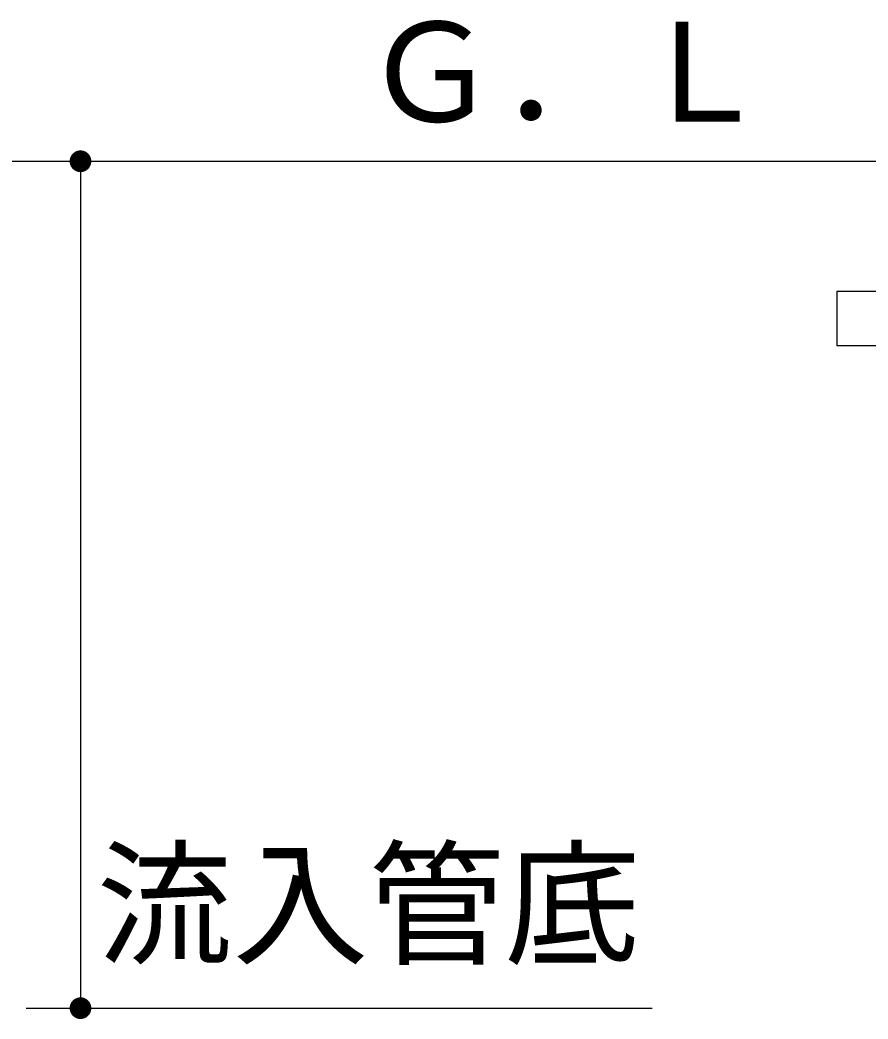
# Model space of a CAD drawing. Units: millimetres, scale not verified. Extents: x -14850 to 14850, y -10500 to 10500.
# Drawn here: x -10704 to -9923, y -4362 to -3442 of the extents above; entities that cross this region are included whole.
import ezdxf
from ezdxf.enums import TextEntityAlignment as Align

# ---------------------------------------------------------------- set-up
doc = ezdxf.new("R2010")
doc.units = ezdxf.units.MM
doc.header["$LTSCALE"] = 50
doc.layers.add('0-0_機器', color=2, linetype='Continuous', lineweight=25)
doc.layers.add('0-5_製作', color=5, linetype='Continuous', lineweight=25)
doc.styles.add('ＭＳ ゴシック', font='')
doc.styles.get('ＭＳ ゴシック').set_extended_font_data('MS Gothic')

msp = doc.modelspace()

# ---------------------------------------------------------------- linework, layer by layer
at = {"layer": '0-0_機器'}
for p, q in [((-10121.74, -3571.64), (-5284.92, -3571.64)), ((-9951.73, -3691.64), (-9951.73, -3741.64)), ((-9321.73, -3691.64), (-9951.73, -3691.64)), ((-9321.73, -3741.64), (-9951.73, -3741.64))]:
    msp.add_line(p, q, dxfattribs=at)
at = {"layer": '0-5_製作', "color": 2}
for p, q in [((-11423.05, -3571.64), (-10121.74, -3571.64)), ((-10648.05, -3571.64), (-10648.05, -4351.64)), ((-10698.05, -4351.64), (-10121.74, -4351.64))]:
    msp.add_line(p, q, dxfattribs=at)
at = {"layer": '0-5_製作'}
for points in [[(-10657.87, -3569.77), (-10648.05, -3571.64), (-10658.03, -3571.01)], [(-10657.56, -3568.55), (-10648.05, -3571.64), (-10657.87, -3569.77)], [(-10657.09, -3567.38), (-10648.05, -3571.64), (-10657.56, -3568.55)], [(-10656.49, -3566.28), (-10648.05, -3571.64), (-10657.09, -3567.38)], [(-10655.75, -3565.27), (-10648.05, -3571.64), (-10656.49, -3566.28)], [(-10654.89, -3564.35), (-10648.05, -3571.64), (-10655.75, -3565.27)], [(-10653.92, -3563.55), (-10648.05, -3571.64), (-10654.89, -3564.35)], [(-10652.86, -3562.88), (-10648.05, -3571.64), (-10653.92, -3563.55)], [(-10651.73, -3562.34), (-10648.05, -3571.64), (-10652.86, -3562.88)], [(-10650.53, -3561.96), (-10648.05, -3571.64), (-10651.73, -3562.34)], [(-10650.53, -3561.96), (-10648.05, -3561.64), (-10648.05, -3571.64)], [(-10649.3, -3561.72), (-10648.05, -3561.64), (-10650.53, -3561.96)], [(-10648.05, -3561.64), (-10638.05, -3571.64), (-10648.05, -3571.64)], [(-10647.42, -3561.66), (-10638.05, -3571.64), (-10648.05, -3561.64)], [(-10646.17, -3561.82), (-10638.05, -3571.64), (-10647.42, -3561.66)], [(-10644.95, -3562.13), (-10638.05, -3571.64), (-10646.17, -3561.82)], [(-10643.79, -3562.59), (-10638.05, -3571.64), (-10644.95, -3562.13)], [(-10642.69, -3563.2), (-10638.05, -3571.64), (-10643.79, -3562.59)], [(-10641.67, -3563.94), (-10638.05, -3571.64), (-10642.69, -3563.2)], [(-10640.76, -3564.8), (-10638.05, -3571.64), (-10641.67, -3563.94)], [(-10639.95, -3565.76), (-10638.05, -3571.64), (-10640.76, -3564.8)], [(-10639.95, -3565.76), (-10638.12, -3570.39), (-10638.05, -3571.64)], [(-10639.28, -3566.82), (-10638.12, -3570.39), (-10639.95, -3565.76)], [(-10639.28, -3566.82), (-10638.36, -3569.15), (-10638.12, -3570.39)], [(-10638.75, -3567.96), (-10638.36, -3569.15), (-10639.28, -3566.82)], [(-10658.03, -3571.01), (-10648.05, -3571.64), (-10658.05, -3571.64)], [(-10658.05, -3571.64), (-10656.14, -3577.52), (-10657.97, -3572.89)], [(-10658.05, -3571.64), (-10655.33, -3578.49), (-10656.14, -3577.52)], [(-10648.05, -3571.64), (-10655.33, -3578.49), (-10658.05, -3571.64)], [(-10657.97, -3572.89), (-10656.81, -3576.46), (-10657.73, -3574.13)], [(-10657.97, -3572.89), (-10656.14, -3577.52), (-10656.81, -3576.46)], [(-10657.73, -3574.13), (-10656.81, -3576.46), (-10657.34, -3575.32)], [(-10648.05, -3571.64), (-10654.42, -3579.35), (-10655.33, -3578.49)], [(-10648.05, -3571.64), (-10653.4, -3580.08), (-10654.42, -3579.35)], [(-10648.05, -3571.64), (-10652.3, -3580.69), (-10653.4, -3580.08)], [(-10648.05, -3571.64), (-10651.14, -3581.15), (-10652.3, -3580.69)], [(-10648.05, -3571.64), (-10649.92, -3581.46), (-10651.14, -3581.15)], [(-10648.05, -3571.64), (-10648.67, -3581.62), (-10649.92, -3581.46)], [(-10648.05, -3571.64), (-10648.05, -3581.64), (-10648.67, -3581.62)], [(-10648.05, -3571.64), (-10646.79, -3581.56), (-10648.05, -3581.64)], [(-10648.05, -3571.64), (-10645.56, -3581.33), (-10646.79, -3581.56)], [(-10648.05, -3571.64), (-10644.36, -3580.94), (-10645.56, -3581.33)], [(-10638.05, -3571.64), (-10644.36, -3580.94), (-10648.05, -3571.64)], [(-10638.05, -3571.64), (-10643.23, -3580.4), (-10644.36, -3580.94)], [(-10638.05, -3571.64), (-10642.17, -3579.73), (-10643.23, -3580.4)], [(-10638.05, -3571.64), (-10641.2, -3578.93), (-10642.17, -3579.73)], [(-10638.05, -3571.64), (-10640.34, -3578.02), (-10641.2, -3578.93)], [(-10638.05, -3571.64), (-10639.6, -3577), (-10640.34, -3578.02)], [(-10638.05, -3571.64), (-10639, -3575.9), (-10639.6, -3577)], [(-10638.05, -3571.64), (-10638.53, -3574.73), (-10639, -3575.9)], [(-10638.05, -3571.64), (-10638.22, -3573.51), (-10638.53, -3574.73)], [(-10638.05, -3571.64), (-10638.06, -3572.27), (-10638.22, -3573.51)], [(-10652.86, -4342.88), (-10648.05, -4351.64), (-10653.92, -4343.55)], [(-10651.73, -4342.34), (-10648.05, -4351.64), (-10652.86, -4342.88)], [(-10651.73, -4342.34), (-10648.05, -4341.64), (-10648.05, -4351.64)], [(-10650.53, -4341.96), (-10648.05, -4341.64), (-10651.73, -4342.34)], [(-10649.3, -4341.72), (-10648.05, -4341.64), (-10650.53, -4341.96)], [(-10648.05, -4341.64), (-10638.05, -4351.64), (-10648.05, -4351.64)], [(-10647.42, -4341.66), (-10638.05, -4351.64), (-10648.05, -4341.64)], [(-10646.17, -4341.82), (-10638.05, -4351.64), (-10647.42, -4341.66)], [(-10644.95, -4342.13), (-10638.05, -4351.64), (-10646.17, -4341.82)], [(-10643.79, -4342.59), (-10638.05, -4351.64), (-10644.95, -4342.13)], [(-10642.69, -4343.2), (-10638.05, -4351.64), (-10643.79, -4342.59)], [(-10658.03, -4351.01), (-10648.05, -4351.64), (-10658.05, -4351.64)], [(-10658.05, -4351.64), (-10655.33, -4358.49), (-10657.97, -4352.9)], [(-10658.05, -4351.64), (-10654.42, -4359.35), (-10655.33, -4358.49)], [(-10648.05, -4351.64), (-10654.42, -4359.35), (-10658.05, -4351.64)], [(-10657.87, -4349.77), (-10648.05, -4351.64), (-10658.03, -4351.01)], [(-10657.56, -4348.55), (-10648.05, -4351.64), (-10657.87, -4349.77)], [(-10657.09, -4347.38), (-10648.05, -4351.64), (-10657.56, -4348.55)], [(-10656.49, -4346.28), (-10648.05, -4351.64), (-10657.09, -4347.38)], [(-10655.75, -4345.27), (-10648.05, -4351.64), (-10656.49, -4346.28)], [(-10654.89, -4344.35), (-10648.05, -4351.64), (-10655.75, -4345.27)], [(-10653.92, -4343.55), (-10648.05, -4351.64), (-10654.89, -4344.35)], [(-10648.05, -4351.64), (-10653.4, -4360.09), (-10654.42, -4359.35)], [(-10648.05, -4351.64), (-10652.3, -4360.69), (-10653.4, -4360.09)], [(-10648.05, -4351.64), (-10651.14, -4361.15), (-10652.3, -4360.69)], [(-10648.05, -4351.64), (-10649.92, -4361.47), (-10651.14, -4361.15)], [(-10648.05, -4351.64), (-10648.67, -4361.62), (-10649.92, -4361.47)], [(-10648.05, -4351.64), (-10648.05, -4361.64), (-10648.67, -4361.62)], [(-10648.05, -4351.64), (-10646.79, -4361.56), (-10648.05, -4361.64)], [(-10648.05, -4351.64), (-10645.56, -4361.33), (-10646.79, -4361.56)], [(-10648.05, -4351.64), (-10644.36, -4360.94), (-10645.56, -4361.33)], [(-10648.05, -4351.64), (-10643.23, -4360.41), (-10644.36, -4360.94)], [(-10638.05, -4351.64), (-10643.23, -4360.41), (-10648.05, -4351.64)], [(-10638.05, -4351.64), (-10642.17, -4359.73), (-10643.23, -4360.41)], [(-10641.67, -4343.94), (-10638.05, -4351.64), (-10642.69, -4343.2)], [(-10638.05, -4351.64), (-10641.2, -4358.93), (-10642.17, -4359.73)], [(-10640.76, -4344.8), (-10638.05, -4351.64), (-10641.67, -4343.94)], [(-10638.05, -4351.64), (-10640.34, -4358.02), (-10641.2, -4358.93)], [(-10640.76, -4344.8), (-10638.12, -4350.39), (-10638.05, -4351.64)], [(-10639.95, -4345.76), (-10638.12, -4350.39), (-10640.76, -4344.8)], [(-10638.05, -4351.64), (-10639.6, -4357), (-10640.34, -4358.02)], [(-10639.95, -4345.76), (-10638.36, -4349.16), (-10638.12, -4350.39)], [(-10639.28, -4346.82), (-10638.36, -4349.16), (-10639.95, -4345.76)], [(-10638.05, -4351.64), (-10639, -4355.9), (-10639.6, -4357)], [(-10639.28, -4346.82), (-10638.75, -4347.96), (-10638.36, -4349.16)], [(-10638.05, -4351.64), (-10638.53, -4354.73), (-10639, -4355.9)], [(-10638.05, -4351.64), (-10638.22, -4353.52), (-10638.53, -4354.73)], [(-10638.05, -4351.64), (-10638.06, -4352.27), (-10638.22, -4353.52)], [(-10657.97, -4352.9), (-10656.14, -4357.52), (-10657.73, -4354.13)], [(-10657.97, -4352.9), (-10655.33, -4358.49), (-10656.14, -4357.52)], [(-10657.73, -4354.13), (-10656.81, -4356.46), (-10657.34, -4355.32)], [(-10657.73, -4354.13), (-10656.14, -4357.52), (-10656.81, -4356.46)]]:
    msp.add_solid(points, dxfattribs=at)

# ---------------------------------------------------------------- texts
at = {"layer": '0-0_機器', "color": 4, "style": 'ＭＳ ゴシック'}
msp.add_text('流入管底', height=91.79, dxfattribs=at).set_placement((-10633.28, -4329.25), align=Align.BOTTOM_LEFT)
at = {"layer": '0-5_製作', "color": 4, "style": 'ＭＳ ゴシック'}
msp.add_text('Ｇ．Ｌ', height=91.79, rotation=0.002, dxfattribs=at).set_placement((-10388.37, -3562.6), align=Align.BOTTOM_LEFT)

doc.saveas('drawing.dxf')
